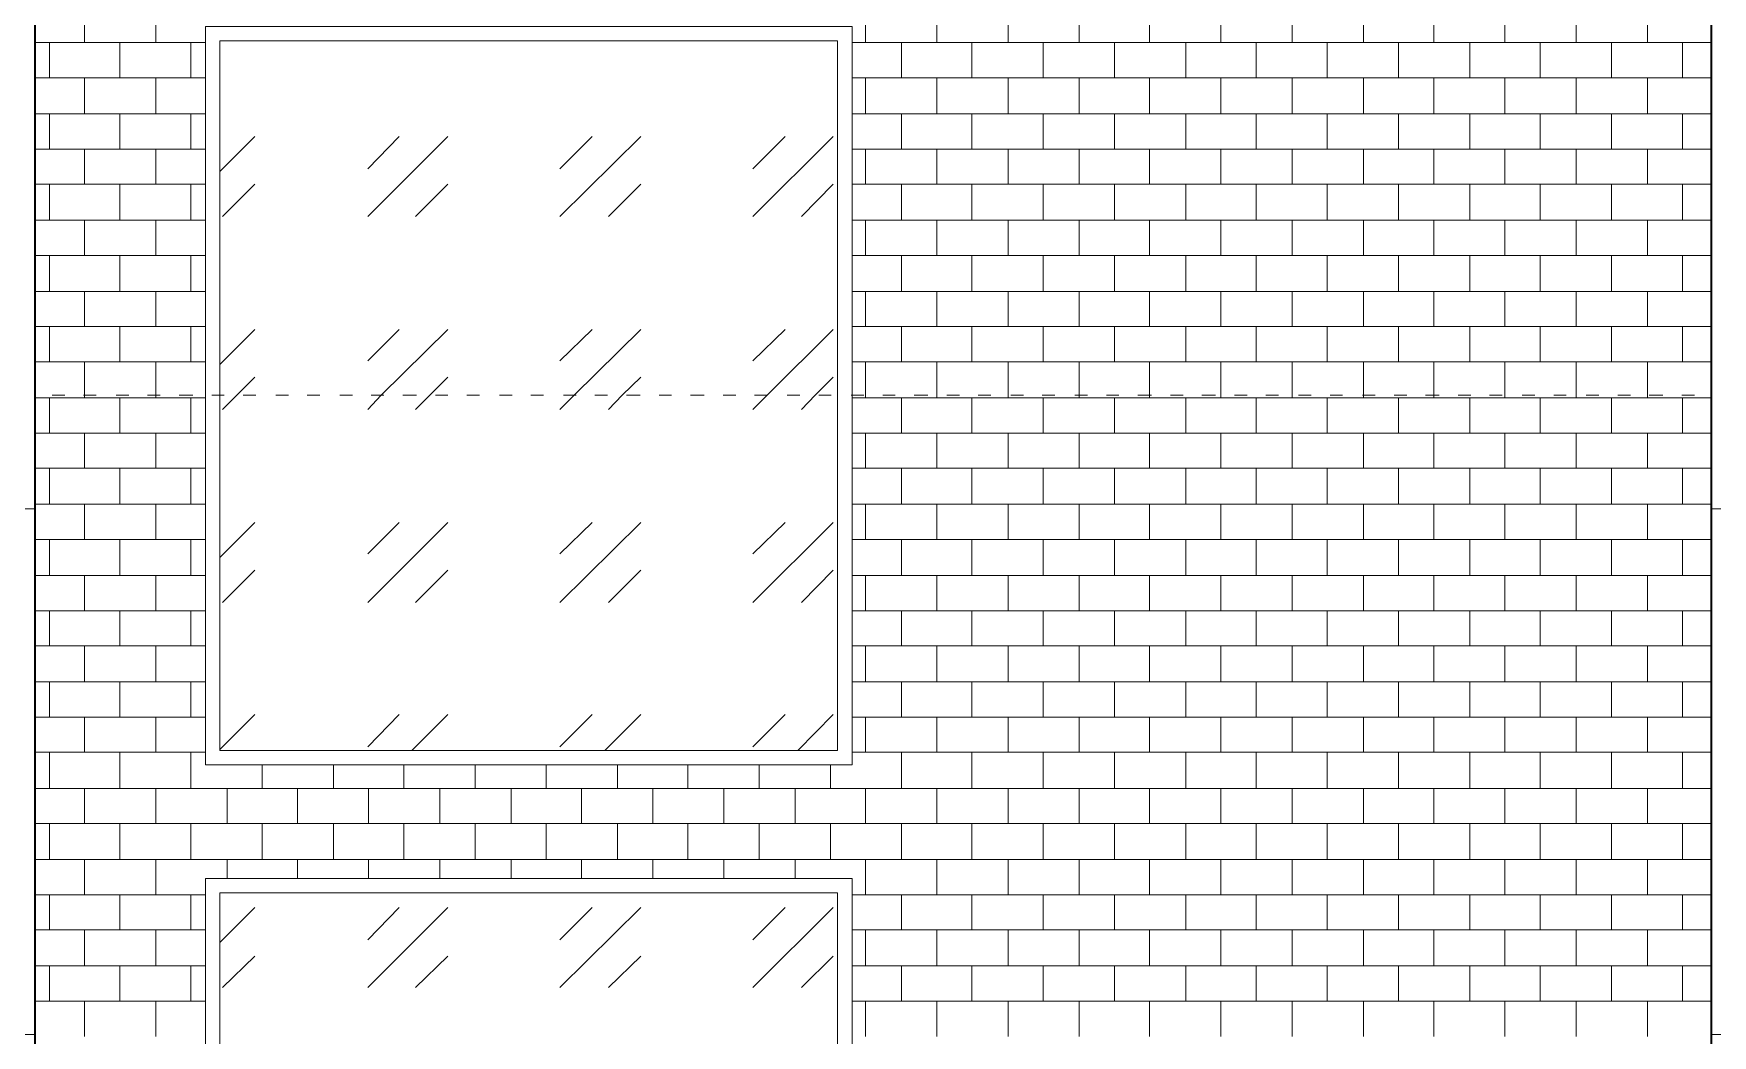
# Model space of a CAD drawing. Header units: millimetres. Extents: x 1.9 to 43.8, y 1.5 to 30.
# Drawn here: x 11.38 to 17.29, y 7.84 to 11.37 of the extents above; entities that cross this region are included whole.
import ezdxf

# ---------------------------------------------------------------- set-up
doc = ezdxf.new("R2010")
doc.units = ezdxf.units.MM
doc.layers.add('PDF_GRADAS Y ELEVADOR', color=7, linetype='Continuous')
doc.layers.add('PDF_MUROS2', color=7, linetype='Continuous')

msp = doc.modelspace()

# ---------------------------------------------------------------- linework, layer by layer
at = {"layer": 'PDF_GRADAS Y ELEVADOR', "lineweight": 18}
for points in [[(11.4409, 10.0957), (11.4853, 10.0957)], [(11.552, 10.0957), (11.5964, 10.0957)], [(11.6663, 10.0957), (11.7107, 10.0957)], [(11.7774, 10.0957), (11.8219, 10.0957)], [(11.8885, 10.0957), (11.9362, 10.0957)], [(12.0028, 10.0957), (12.0473, 10.0957)], [(12.114, 10.0957), (12.1584, 10.0957)], [(12.2283, 10.0957), (12.2727, 10.0957)], [(12.3394, 10.0957), (12.3839, 10.0957)], [(12.4537, 10.0957), (12.4982, 10.0957)], [(12.5648, 10.0957), (12.6093, 10.0957)], [(12.676, 10.0957), (12.7236, 10.0957)], [(12.7903, 10.0957), (12.8347, 10.0957)], [(12.9014, 10.0957), (12.9458, 10.0957)], [(13.0157, 10.0957), (13.0601, 10.0957)], [(13.1268, 10.0957), (13.1713, 10.0957)], [(13.2411, 10.0957), (13.2856, 10.0957)], [(13.3522, 10.0957), (13.3967, 10.0957)], [(13.4634, 10.0957), (13.511, 10.0957)], [(13.5777, 10.0957), (13.6221, 10.0957)], [(13.6888, 10.0957), (13.7364, 10.0957)], [(13.8031, 10.0957), (13.8476, 10.0957)], [(13.9142, 10.0957), (13.9587, 10.0957)], [(14.0285, 10.0957), (14.073, 10.0957)], [(14.1397, 10.0957), (14.1841, 10.0957)], [(14.254, 10.0957), (14.2984, 10.0957)], [(14.3651, 10.0957), (14.4095, 10.0957)], [(14.4762, 10.0957), (14.5238, 10.0957)], [(14.5905, 10.0957), (14.635, 10.0957)], [(14.7017, 10.0957), (14.7461, 10.0957)], [(14.816, 10.0957), (14.8604, 10.0957)], [(14.9271, 10.0957), (14.9715, 10.0957)], [(15.0414, 10.0957), (15.0858, 10.0957)], [(15.1525, 10.0957), (15.197, 10.0957)], [(15.2636, 10.0957), (15.3113, 10.0957)], [(15.3779, 10.0957), (15.4224, 10.0957)], [(15.4891, 10.0957), (15.5367, 10.0957)], [(15.6034, 10.0957), (15.6478, 10.0957)], [(15.7145, 10.0957), (15.759, 10.0957)], [(15.8288, 10.0957), (15.8733, 10.0957)], [(15.9399, 10.0957), (15.9844, 10.0957)], [(16.0542, 10.0957), (16.0987, 10.0957)], [(16.1654, 10.0957), (16.2098, 10.0957)], [(16.2765, 10.0957), (16.3241, 10.0957)], [(16.3908, 10.0957), (16.4352, 10.0957)], [(16.5019, 10.0957), (16.5464, 10.0957)], [(16.6162, 10.0957), (16.6607, 10.0957)], [(16.7273, 10.0957), (16.7718, 10.0957)], [(16.8417, 10.0957), (16.8861, 10.0957)], [(16.9528, 10.0957), (16.9972, 10.0957)], [(17.0639, 10.0957), (17.1115, 10.0957)], [(17.1782, 10.0957), (17.2227, 10.0957)]]:
    msp.add_lwpolyline(points, dxfattribs=at)
at = {"layer": 'PDF_MUROS2', "lineweight": 35}
msp.add_lwpolyline([(11.3805, 3.644), (17.283, 3.644), (17.283, 15.4965), (11.3805, 15.4965)], close=True, dxfattribs=at)
at = {"layer": 'PDF_MUROS2', "lineweight": 9}
for points in [[(11.5552, 11.3372), (11.5552, 11.461)], [(11.806, 11.3372), (11.806, 11.461)], [(14.3048, 11.3372), (14.3048, 11.461)], [(14.5556, 11.3372), (14.5556, 11.461)], [(14.8064, 11.3372), (14.8064, 11.461)], [(15.0573, 11.3372), (15.0573, 11.461)], [(15.3049, 11.3372), (15.3049, 11.461)], [(15.5557, 11.3372), (15.5557, 11.461)], [(15.8066, 11.3372), (15.8066, 11.461)], [(16.0574, 11.3372), (16.0574, 11.461)], [(16.3051, 11.3372), (16.3051, 11.461)], [(16.5559, 11.3372), (16.5559, 11.461)], [(16.8067, 11.3372), (16.8067, 11.461)], [(17.0576, 11.3372), (17.0576, 11.461)], [(11.3805, 11.3372), (11.9806, 11.3372)], [(11.4313, 11.2133), (11.4313, 11.3372)], [(11.679, 11.2133), (11.679, 11.3372)], [(11.9298, 11.2133), (11.9298, 11.3372)], [(14.2571, 11.3372), (17.283, 11.3372)], [(14.4318, 11.2133), (14.4318, 11.3372)], [(14.6794, 11.2133), (14.6794, 11.3372)], [(14.9303, 11.2133), (14.9303, 11.3372)], [(15.1811, 11.2133), (15.1811, 11.3372)], [(15.4319, 11.2133), (15.4319, 11.3372)], [(15.6796, 11.2133), (15.6796, 11.3372)], [(15.9304, 11.2133), (15.9304, 11.3372)], [(16.1812, 11.2133), (16.1812, 11.3372)], [(16.4321, 11.2133), (16.4321, 11.3372)], [(16.6797, 11.2133), (16.6797, 11.3372)], [(16.9306, 11.2133), (16.9306, 11.3372)], [(17.1814, 11.2133), (17.1814, 11.3372)], [(11.3805, 11.2133), (11.9806, 11.2133)], [(11.5552, 11.0863), (11.5552, 11.2133)], [(11.806, 11.0863), (11.806, 11.2133)], [(14.2571, 11.2133), (17.283, 11.2133)], [(14.3048, 11.0863), (14.3048, 11.2133)], [(14.5556, 11.0863), (14.5556, 11.2133)], [(14.8064, 11.0863), (14.8064, 11.2133)], [(15.0573, 11.0863), (15.0573, 11.2133)], [(15.3049, 11.0863), (15.3049, 11.2133)], [(15.5557, 11.0863), (15.5557, 11.2133)], [(15.8066, 11.0863), (15.8066, 11.2133)], [(16.0574, 11.0863), (16.0574, 11.2133)], [(16.3051, 11.0863), (16.3051, 11.2133)], [(16.5559, 11.0863), (16.5559, 11.2133)], [(16.8067, 11.0863), (16.8067, 11.2133)], [(17.0576, 11.0863), (17.0576, 11.2133)], [(11.3805, 11.0863), (11.9806, 11.0863)], [(11.4313, 10.9625), (11.4313, 11.0863)], [(11.679, 10.9625), (11.679, 11.0863)], [(11.9298, 10.9625), (11.9298, 11.0863)], [(14.2571, 11.0863), (17.283, 11.0863)], [(14.4318, 10.9625), (14.4318, 11.0863)], [(14.6794, 10.9625), (14.6794, 11.0863)], [(14.9303, 10.9625), (14.9303, 11.0863)], [(15.1811, 10.9625), (15.1811, 11.0863)], [(15.4319, 10.9625), (15.4319, 11.0863)], [(15.6796, 10.9625), (15.6796, 11.0863)], [(15.9304, 10.9625), (15.9304, 11.0863)], [(16.1812, 10.9625), (16.1812, 11.0863)], [(16.4321, 10.9625), (16.4321, 11.0863)], [(16.6797, 10.9625), (16.6797, 11.0863)], [(16.9306, 10.9625), (16.9306, 11.0863)], [(17.1814, 10.9625), (17.1814, 11.0863)], [(11.3805, 10.9625), (11.9806, 10.9625)], [(11.5552, 10.8387), (11.5552, 10.9625)], [(11.806, 10.8387), (11.806, 10.9625)], [(14.2571, 10.9625), (17.283, 10.9625)], [(14.3048, 10.8387), (14.3048, 10.9625)], [(14.5556, 10.8387), (14.5556, 10.9625)], [(14.8064, 10.8387), (14.8064, 10.9625)], [(15.0573, 10.8387), (15.0573, 10.9625)], [(15.3049, 10.8387), (15.3049, 10.9625)], [(15.5557, 10.8387), (15.5557, 10.9625)], [(15.8066, 10.8387), (15.8066, 10.9625)], [(16.0574, 10.8387), (16.0574, 10.9625)], [(16.3051, 10.8387), (16.3051, 10.9625)], [(16.5559, 10.8387), (16.5559, 10.9625)], [(16.8067, 10.8387), (16.8067, 10.9625)], [(17.0576, 10.8387), (17.0576, 10.9625)], [(11.3805, 10.8387), (11.9806, 10.8387)], [(11.4313, 10.7117), (11.4313, 10.8387)], [(11.679, 10.7117), (11.679, 10.8387)], [(11.9298, 10.7117), (11.9298, 10.8387)], [(14.2571, 10.8387), (17.283, 10.8387)], [(14.4318, 10.7117), (14.4318, 10.8387)], [(14.6794, 10.7117), (14.6794, 10.8387)], [(14.9303, 10.7117), (14.9303, 10.8387)], [(15.1811, 10.7117), (15.1811, 10.8387)], [(15.4319, 10.7117), (15.4319, 10.8387)], [(15.6796, 10.7117), (15.6796, 10.8387)], [(15.9304, 10.7117), (15.9304, 10.8387)], [(16.1812, 10.7117), (16.1812, 10.8387)], [(16.4321, 10.7117), (16.4321, 10.8387)], [(16.6797, 10.7117), (16.6797, 10.8387)], [(16.9306, 10.7117), (16.9306, 10.8387)], [(17.1814, 10.7117), (17.1814, 10.8387)], [(11.3805, 10.7117), (11.9806, 10.7117)], [(11.5552, 10.5879), (11.5552, 10.7117)], [(11.806, 10.5879), (11.806, 10.7117)], [(14.2571, 10.7117), (17.283, 10.7117)], [(14.3048, 10.5879), (14.3048, 10.7117)], [(14.5556, 10.5879), (14.5556, 10.7117)], [(14.8064, 10.5879), (14.8064, 10.7117)], [(15.0573, 10.5879), (15.0573, 10.7117)], [(15.3049, 10.5879), (15.3049, 10.7117)], [(15.5557, 10.5879), (15.5557, 10.7117)], [(15.8066, 10.5879), (15.8066, 10.7117)], [(16.0574, 10.5879), (16.0574, 10.7117)], [(16.3051, 10.5879), (16.3051, 10.7117)], [(16.5559, 10.5879), (16.5559, 10.7117)], [(16.8067, 10.5879), (16.8067, 10.7117)], [(17.0576, 10.5879), (17.0576, 10.7117)], [(11.3805, 10.5879), (11.9806, 10.5879)], [(11.4313, 10.4609), (11.4313, 10.5879)], [(11.679, 10.4609), (11.679, 10.5879)], [(11.9298, 10.4609), (11.9298, 10.5879)], [(14.2571, 10.5879), (17.283, 10.5879)], [(14.4318, 10.4609), (14.4318, 10.5879)], [(14.6794, 10.4609), (14.6794, 10.5879)], [(14.9303, 10.4609), (14.9303, 10.5879)], [(15.1811, 10.4609), (15.1811, 10.5879)], [(15.4319, 10.4609), (15.4319, 10.5879)], [(15.6796, 10.4609), (15.6796, 10.5879)], [(15.9304, 10.4609), (15.9304, 10.5879)], [(16.1812, 10.4609), (16.1812, 10.5879)], [(16.4321, 10.4609), (16.4321, 10.5879)], [(16.6797, 10.4609), (16.6797, 10.5879)], [(16.9306, 10.4609), (16.9306, 10.5879)], [(17.1814, 10.4609), (17.1814, 10.5879)], [(11.3805, 10.4609), (11.9806, 10.4609)], [(11.5552, 10.337), (11.5552, 10.4609)], [(11.806, 10.337), (11.806, 10.4609)], [(14.2571, 10.4609), (17.283, 10.4609)], [(14.3048, 10.337), (14.3048, 10.4609)], [(14.5556, 10.337), (14.5556, 10.4609)], [(14.8064, 10.337), (14.8064, 10.4609)], [(15.0573, 10.337), (15.0573, 10.4609)], [(15.3049, 10.337), (15.3049, 10.4609)], [(15.5557, 10.337), (15.5557, 10.4609)], [(15.8066, 10.337), (15.8066, 10.4609)], [(16.0574, 10.337), (16.0574, 10.4609)], [(16.3051, 10.337), (16.3051, 10.4609)], [(16.5559, 10.337), (16.5559, 10.4609)], [(16.8067, 10.337), (16.8067, 10.4609)], [(17.0576, 10.337), (17.0576, 10.4609)], [(11.3805, 10.337), (11.9806, 10.337)], [(11.4313, 10.2132), (11.4313, 10.337)], [(11.679, 10.2132), (11.679, 10.337)], [(11.9298, 10.2132), (11.9298, 10.337)], [(14.2571, 10.337), (17.283, 10.337)], [(14.4318, 10.2132), (14.4318, 10.337)], [(14.6794, 10.2132), (14.6794, 10.337)], [(14.9303, 10.2132), (14.9303, 10.337)], [(15.1811, 10.2132), (15.1811, 10.337)], [(15.4319, 10.2132), (15.4319, 10.337)], [(15.6796, 10.2132), (15.6796, 10.337)], [(15.9304, 10.2132), (15.9304, 10.337)], [(16.1812, 10.2132), (16.1812, 10.337)], [(16.4321, 10.2132), (16.4321, 10.337)], [(16.6797, 10.2132), (16.6797, 10.337)], [(16.9306, 10.2132), (16.9306, 10.337)], [(17.1814, 10.2132), (17.1814, 10.337)], [(11.3805, 10.2132), (11.9806, 10.2132)], [(11.5552, 10.0862), (11.5552, 10.2132)], [(11.806, 10.0862), (11.806, 10.2132)], [(14.2571, 10.2132), (17.283, 10.2132)], [(14.3048, 10.0862), (14.3048, 10.2132)], [(14.5556, 10.0862), (14.5556, 10.2132)], [(14.8064, 10.0862), (14.8064, 10.2132)], [(15.0573, 10.0862), (15.0573, 10.2132)], [(15.3049, 10.0862), (15.3049, 10.2132)], [(15.5557, 10.0862), (15.5557, 10.2132)], [(15.8066, 10.0862), (15.8066, 10.2132)], [(16.0574, 10.0862), (16.0574, 10.2132)], [(16.3051, 10.0862), (16.3051, 10.2132)], [(16.5559, 10.0862), (16.5559, 10.2132)], [(16.8067, 10.0862), (16.8067, 10.2132)], [(17.0576, 10.0862), (17.0576, 10.2132)], [(11.3805, 10.0862), (11.9806, 10.0862)], [(11.4313, 9.9624), (11.4313, 10.0862)], [(11.679, 9.9624), (11.679, 10.0862)], [(11.9298, 9.9624), (11.9298, 10.0862)], [(14.2571, 10.0862), (17.283, 10.0862)], [(14.4318, 9.9624), (14.4318, 10.0862)], [(14.6794, 9.9624), (14.6794, 10.0862)], [(14.9303, 9.9624), (14.9303, 10.0862)], [(15.1811, 9.9624), (15.1811, 10.0862)], [(15.4319, 9.9624), (15.4319, 10.0862)], [(15.6796, 9.9624), (15.6796, 10.0862)], [(15.9304, 9.9624), (15.9304, 10.0862)], [(16.1812, 9.9624), (16.1812, 10.0862)], [(16.4321, 9.9624), (16.4321, 10.0862)], [(16.6797, 9.9624), (16.6797, 10.0862)], [(16.9306, 9.9624), (16.9306, 10.0862)], [(17.1814, 9.9624), (17.1814, 10.0862)], [(11.3805, 9.9624), (11.9806, 9.9624)], [(11.5552, 9.8385), (11.5552, 9.9624)], [(11.806, 9.8385), (11.806, 9.9624)], [(14.2571, 9.9624), (17.283, 9.9624)], [(14.3048, 9.8385), (14.3048, 9.9624)], [(14.5556, 9.8385), (14.5556, 9.9624)], [(14.8064, 9.8385), (14.8064, 9.9624)], [(15.0573, 9.8385), (15.0573, 9.9624)], [(15.3049, 9.8385), (15.3049, 9.9624)], [(15.5557, 9.8385), (15.5557, 9.9624)], [(15.8066, 9.8385), (15.8066, 9.9624)], [(16.0574, 9.8385), (16.0574, 9.9624)], [(16.3051, 9.8385), (16.3051, 9.9624)], [(16.5559, 9.8385), (16.5559, 9.9624)], [(16.8067, 9.8385), (16.8067, 9.9624)], [(17.0576, 9.8385), (17.0576, 9.9624)], [(11.3805, 9.8385), (11.9806, 9.8385)], [(11.4313, 9.7115), (11.4313, 9.8385)], [(11.679, 9.7115), (11.679, 9.8385)], [(11.9298, 9.7115), (11.9298, 9.8385)], [(14.2571, 9.8385), (17.283, 9.8385)], [(14.4318, 9.7115), (14.4318, 9.8385)], [(14.6794, 9.7115), (14.6794, 9.8385)], [(14.9303, 9.7115), (14.9303, 9.8385)], [(15.1811, 9.7115), (15.1811, 9.8385)], [(15.4319, 9.7115), (15.4319, 9.8385)], [(15.6796, 9.7115), (15.6796, 9.8385)], [(15.9304, 9.7115), (15.9304, 9.8385)], [(16.1812, 9.7115), (16.1812, 9.8385)], [(16.4321, 9.7115), (16.4321, 9.8385)], [(16.6797, 9.7115), (16.6797, 9.8385)], [(16.9306, 9.7115), (16.9306, 9.8385)], [(17.1814, 9.7115), (17.1814, 9.8385)], [(11.3805, 9.7115), (11.9806, 9.7115)], [(11.5552, 9.5877), (11.5552, 9.7115)], [(11.806, 9.5877), (11.806, 9.7115)], [(14.2571, 9.7115), (17.283, 9.7115)], [(14.3048, 9.5877), (14.3048, 9.7115)], [(14.5556, 9.5877), (14.5556, 9.7115)], [(14.8064, 9.5877), (14.8064, 9.7115)], [(15.0573, 9.5877), (15.0573, 9.7115)], [(15.3049, 9.5877), (15.3049, 9.7115)], [(15.5557, 9.5877), (15.5557, 9.7115)], [(15.8066, 9.5877), (15.8066, 9.7115)], [(16.0574, 9.5877), (16.0574, 9.7115)], [(16.3051, 9.5877), (16.3051, 9.7115)], [(16.5559, 9.5877), (16.5559, 9.7115)], [(16.8067, 9.5877), (16.8067, 9.7115)], [(17.0576, 9.5877), (17.0576, 9.7115)], [(11.3805, 9.5877), (11.9806, 9.5877)], [(11.4313, 9.4607), (11.4313, 9.5877)], [(11.679, 9.4607), (11.679, 9.5877)], [(11.9298, 9.4607), (11.9298, 9.5877)], [(14.2571, 9.5877), (17.283, 9.5877)], [(14.4318, 9.4607), (14.4318, 9.5877)], [(14.6794, 9.4607), (14.6794, 9.5877)], [(14.9303, 9.4607), (14.9303, 9.5877)], [(15.1811, 9.4607), (15.1811, 9.5877)], [(15.4319, 9.4607), (15.4319, 9.5877)], [(15.6796, 9.4607), (15.6796, 9.5877)], [(15.9304, 9.4607), (15.9304, 9.5877)], [(16.1812, 9.4607), (16.1812, 9.5877)], [(16.4321, 9.4607), (16.4321, 9.5877)], [(16.6797, 9.4607), (16.6797, 9.5877)], [(16.9306, 9.4607), (16.9306, 9.5877)], [(17.1814, 9.4607), (17.1814, 9.5877)], [(11.3805, 9.4607), (11.9806, 9.4607)], [(11.5552, 9.3369), (11.5552, 9.4607)], [(11.806, 9.3369), (11.806, 9.4607)], [(14.2571, 9.4607), (17.283, 9.4607)], [(14.3048, 9.3369), (14.3048, 9.4607)], [(14.5556, 9.3369), (14.5556, 9.4607)], [(14.8064, 9.3369), (14.8064, 9.4607)], [(15.0573, 9.3369), (15.0573, 9.4607)], [(15.3049, 9.3369), (15.3049, 9.4607)], [(15.5557, 9.3369), (15.5557, 9.4607)], [(15.8066, 9.3369), (15.8066, 9.4607)], [(16.0574, 9.3369), (16.0574, 9.4607)], [(16.3051, 9.3369), (16.3051, 9.4607)], [(16.5559, 9.3369), (16.5559, 9.4607)], [(16.8067, 9.3369), (16.8067, 9.4607)], [(17.0576, 9.3369), (17.0576, 9.4607)], [(11.3805, 9.3369), (11.9806, 9.3369)], [(11.4313, 9.2131), (11.4313, 9.3369)], [(11.679, 9.2131), (11.679, 9.3369)], [(11.9298, 9.2131), (11.9298, 9.3369)], [(14.2571, 9.3369), (17.283, 9.3369)], [(14.4318, 9.2131), (14.4318, 9.3369)], [(14.6794, 9.2131), (14.6794, 9.3369)], [(14.9303, 9.2131), (14.9303, 9.3369)], [(15.1811, 9.2131), (15.1811, 9.3369)], [(15.4319, 9.2131), (15.4319, 9.3369)], [(15.6796, 9.2131), (15.6796, 9.3369)], [(15.9304, 9.2131), (15.9304, 9.3369)], [(16.1812, 9.2131), (16.1812, 9.3369)], [(16.4321, 9.2131), (16.4321, 9.3369)], [(16.6797, 9.2131), (16.6797, 9.3369)], [(16.9306, 9.2131), (16.9306, 9.3369)], [(17.1814, 9.2131), (17.1814, 9.3369)], [(11.3805, 9.2131), (11.9806, 9.2131)], [(11.5552, 9.086), (11.5552, 9.2131)], [(11.806, 9.086), (11.806, 9.2131)], [(14.2571, 9.2131), (17.283, 9.2131)], [(14.3048, 9.086), (14.3048, 9.2131)], [(14.5556, 9.086), (14.5556, 9.2131)], [(14.8064, 9.086), (14.8064, 9.2131)], [(15.0573, 9.086), (15.0573, 9.2131)], [(15.3049, 9.086), (15.3049, 9.2131)], [(15.5557, 9.086), (15.5557, 9.2131)], [(15.8066, 9.086), (15.8066, 9.2131)], [(16.0574, 9.086), (16.0574, 9.2131)], [(16.3051, 9.086), (16.3051, 9.2131)], [(16.5559, 9.086), (16.5559, 9.2131)], [(16.8067, 9.086), (16.8067, 9.2131)], [(17.0576, 9.086), (17.0576, 9.2131)], [(11.3805, 9.086), (11.9806, 9.086)], [(11.4313, 8.9622), (11.4313, 9.086)], [(11.679, 8.9622), (11.679, 9.086)], [(11.9298, 8.9622), (11.9298, 9.086)], [(14.2571, 9.086), (17.283, 9.086)], [(14.4318, 8.9622), (14.4318, 9.086)], [(14.6794, 8.9622), (14.6794, 9.086)], [(14.9303, 8.9622), (14.9303, 9.086)], [(15.1811, 8.9622), (15.1811, 9.086)], [(15.4319, 8.9622), (15.4319, 9.086)], [(15.6796, 8.9622), (15.6796, 9.086)], [(15.9304, 8.9622), (15.9304, 9.086)], [(16.1812, 8.9622), (16.1812, 9.086)], [(16.4321, 8.9622), (16.4321, 9.086)], [(16.6797, 8.9622), (16.6797, 9.086)], [(16.9306, 8.9622), (16.9306, 9.086)], [(17.1814, 8.9622), (17.1814, 9.086)], [(11.3805, 8.9622), (11.9806, 8.9622)], [(11.5552, 8.8384), (11.5552, 8.9622)], [(11.806, 8.8384), (11.806, 8.9622)], [(14.2571, 8.9622), (17.283, 8.9622)], [(14.3048, 8.8384), (14.3048, 8.9622)], [(14.5556, 8.8384), (14.5556, 8.9622)], [(14.8064, 8.8384), (14.8064, 8.9622)], [(15.0573, 8.8384), (15.0573, 8.9622)], [(15.3049, 8.8384), (15.3049, 8.9622)], [(15.5557, 8.8384), (15.5557, 8.9622)], [(15.8066, 8.8384), (15.8066, 8.9622)], [(16.0574, 8.8384), (16.0574, 8.9622)], [(16.3051, 8.8384), (16.3051, 8.9622)], [(16.5559, 8.8384), (16.5559, 8.9622)], [(16.8067, 8.8384), (16.8067, 8.9622)], [(17.0576, 8.8384), (17.0576, 8.9622)], [(11.3805, 8.8384), (11.9806, 8.8384)], [(11.4313, 8.7114), (11.4313, 8.8384)], [(11.679, 8.7114), (11.679, 8.8384)], [(11.9298, 8.7114), (11.9298, 8.8384)], [(14.2571, 8.8384), (17.283, 8.8384)], [(14.4318, 8.7114), (14.4318, 8.8384)], [(14.6794, 8.7114), (14.6794, 8.8384)], [(14.9303, 8.7114), (14.9303, 8.8384)], [(15.1811, 8.7114), (15.1811, 8.8384)], [(15.4319, 8.7114), (15.4319, 8.8384)], [(15.6796, 8.7114), (15.6796, 8.8384)], [(15.9304, 8.7114), (15.9304, 8.8384)], [(16.1812, 8.7114), (16.1812, 8.8384)], [(16.4321, 8.7114), (16.4321, 8.8384)], [(16.6797, 8.7114), (16.6797, 8.8384)], [(16.9306, 8.7114), (16.9306, 8.8384)], [(17.1814, 8.7114), (17.1814, 8.8384)], [(12.1806, 8.7114), (12.1806, 8.7939)], [(12.4315, 8.7114), (12.4315, 8.7939)], [(12.6791, 8.7114), (12.6791, 8.7939)], [(12.93, 8.7114), (12.93, 8.7939)], [(13.1808, 8.7114), (13.1808, 8.7939)], [(13.4316, 8.7114), (13.4316, 8.7939)], [(13.6793, 8.7114), (13.6793, 8.7939)], [(13.9301, 8.7114), (13.9301, 8.7939)], [(14.1809, 8.7114), (14.1809, 8.7939)], [(11.3805, 8.7114), (17.283, 8.7114)], [(11.5552, 8.5876), (11.5552, 8.7114)], [(11.806, 8.5876), (11.806, 8.7114)], [(12.0568, 8.5876), (12.0568, 8.7114)], [(12.3045, 8.5876), (12.3045, 8.7114)], [(12.5553, 8.5876), (12.5553, 8.7114)], [(12.8061, 8.5876), (12.8061, 8.7114)], [(13.057, 8.5876), (13.057, 8.7114)], [(13.3046, 8.5876), (13.3046, 8.7114)], [(13.5555, 8.5876), (13.5555, 8.7114)], [(13.8063, 8.5876), (13.8063, 8.7114)], [(14.0571, 8.5876), (14.0571, 8.7114)], [(14.3048, 8.5876), (14.3048, 8.7114)], [(14.5556, 8.5876), (14.5556, 8.7114)], [(14.8064, 8.5876), (14.8064, 8.7114)], [(15.0573, 8.5876), (15.0573, 8.7114)], [(15.3049, 8.5876), (15.3049, 8.7114)], [(15.5557, 8.5876), (15.5557, 8.7114)], [(15.8066, 8.5876), (15.8066, 8.7114)], [(16.0574, 8.5876), (16.0574, 8.7114)], [(16.3051, 8.5876), (16.3051, 8.7114)], [(16.5559, 8.5876), (16.5559, 8.7114)], [(16.8067, 8.5876), (16.8067, 8.7114)], [(17.0576, 8.5876), (17.0576, 8.7114)], [(11.3805, 8.5876), (17.283, 8.5876)], [(11.4313, 8.4606), (11.4313, 8.5876)], [(11.679, 8.4606), (11.679, 8.5876)], [(11.9298, 8.4606), (11.9298, 8.5876)], [(12.1806, 8.4606), (12.1806, 8.5876)], [(12.4315, 8.4606), (12.4315, 8.5876)], [(12.6791, 8.4606), (12.6791, 8.5876)], [(12.93, 8.4606), (12.93, 8.5876)], [(13.1808, 8.4606), (13.1808, 8.5876)], [(13.4316, 8.4606), (13.4316, 8.5876)], [(13.6793, 8.4606), (13.6793, 8.5876)], [(13.9301, 8.4606), (13.9301, 8.5876)], [(14.1809, 8.4606), (14.1809, 8.5876)], [(14.4318, 8.4606), (14.4318, 8.5876)], [(14.6794, 8.4606), (14.6794, 8.5876)], [(14.9303, 8.4606), (14.9303, 8.5876)], [(15.1811, 8.4606), (15.1811, 8.5876)], [(15.4319, 8.4606), (15.4319, 8.5876)], [(15.6796, 8.4606), (15.6796, 8.5876)], [(15.9304, 8.4606), (15.9304, 8.5876)], [(16.1812, 8.4606), (16.1812, 8.5876)], [(16.4321, 8.4606), (16.4321, 8.5876)], [(16.6797, 8.4606), (16.6797, 8.5876)], [(16.9306, 8.4606), (16.9306, 8.5876)], [(17.1814, 8.4606), (17.1814, 8.5876)], [(11.3805, 8.4606), (17.283, 8.4606)], [(11.5552, 8.3367), (11.5552, 8.4606)], [(11.806, 8.3367), (11.806, 8.4606)], [(12.0568, 8.3939), (12.0568, 8.4606)], [(12.3045, 8.3939), (12.3045, 8.4606)], [(12.5553, 8.3939), (12.5553, 8.4606)], [(12.8061, 8.3939), (12.8061, 8.4606)], [(13.057, 8.3939), (13.057, 8.4606)], [(13.3046, 8.3939), (13.3046, 8.4606)], [(13.5555, 8.3939), (13.5555, 8.4606)], [(13.8063, 8.3939), (13.8063, 8.4606)], [(14.0571, 8.3939), (14.0571, 8.4606)], [(14.3048, 8.3367), (14.3048, 8.4606)], [(14.5556, 8.3367), (14.5556, 8.4606)], [(14.8064, 8.3367), (14.8064, 8.4606)], [(15.0573, 8.3367), (15.0573, 8.4606)], [(15.3049, 8.3367), (15.3049, 8.4606)], [(15.5557, 8.3367), (15.5557, 8.4606)], [(15.8066, 8.3367), (15.8066, 8.4606)], [(16.0574, 8.3367), (16.0574, 8.4606)], [(16.3051, 8.3367), (16.3051, 8.4606)], [(16.5559, 8.3367), (16.5559, 8.4606)], [(16.8067, 8.3367), (16.8067, 8.4606)], [(17.0576, 8.3367), (17.0576, 8.4606)], [(11.3805, 8.3367), (11.9806, 8.3367)], [(11.4313, 8.2129), (11.4313, 8.3367)], [(11.679, 8.2129), (11.679, 8.3367)], [(11.9298, 8.2129), (11.9298, 8.3367)], [(14.2571, 8.3367), (17.283, 8.3367)], [(14.4318, 8.2129), (14.4318, 8.3367)], [(14.6794, 8.2129), (14.6794, 8.3367)], [(14.9303, 8.2129), (14.9303, 8.3367)], [(15.1811, 8.2129), (15.1811, 8.3367)], [(15.4319, 8.2129), (15.4319, 8.3367)], [(15.6796, 8.2129), (15.6796, 8.3367)], [(15.9304, 8.2129), (15.9304, 8.3367)], [(16.1812, 8.2129), (16.1812, 8.3367)], [(16.4321, 8.2129), (16.4321, 8.3367)], [(16.6797, 8.2129), (16.6797, 8.3367)], [(16.9306, 8.2129), (16.9306, 8.3367)], [(17.1814, 8.2129), (17.1814, 8.3367)], [(11.3805, 8.2129), (11.9806, 8.2129)], [(11.5552, 8.0859), (11.5552, 8.2129)], [(11.806, 8.0859), (11.806, 8.2129)], [(14.2571, 8.2129), (17.283, 8.2129)], [(14.3048, 8.0859), (14.3048, 8.2129)], [(14.5556, 8.0859), (14.5556, 8.2129)], [(14.8064, 8.0859), (14.8064, 8.2129)], [(15.0573, 8.0859), (15.0573, 8.2129)], [(15.3049, 8.0859), (15.3049, 8.2129)], [(15.5557, 8.0859), (15.5557, 8.2129)], [(15.8066, 8.0859), (15.8066, 8.2129)], [(16.0574, 8.0859), (16.0574, 8.2129)], [(16.3051, 8.0859), (16.3051, 8.2129)], [(16.5559, 8.0859), (16.5559, 8.2129)], [(16.8067, 8.0859), (16.8067, 8.2129)], [(17.0576, 8.0859), (17.0576, 8.2129)], [(11.3805, 8.0859), (11.9806, 8.0859)], [(11.4313, 7.9621), (11.4313, 8.0859)], [(11.679, 7.9621), (11.679, 8.0859)], [(11.9298, 7.9621), (11.9298, 8.0859)], [(14.2571, 8.0859), (17.283, 8.0859)], [(14.4318, 7.9621), (14.4318, 8.0859)], [(14.6794, 7.9621), (14.6794, 8.0859)], [(14.9303, 7.9621), (14.9303, 8.0859)], [(15.1811, 7.9621), (15.1811, 8.0859)], [(15.4319, 7.9621), (15.4319, 8.0859)], [(15.6796, 7.9621), (15.6796, 8.0859)], [(15.9304, 7.9621), (15.9304, 8.0859)], [(16.1812, 7.9621), (16.1812, 8.0859)], [(16.4321, 7.9621), (16.4321, 8.0859)], [(16.6797, 7.9621), (16.6797, 8.0859)], [(16.9306, 7.9621), (16.9306, 8.0859)], [(17.1814, 7.9621), (17.1814, 8.0859)], [(11.3805, 7.9621), (11.9806, 7.9621)], [(11.5552, 7.8382), (11.5552, 7.9621)], [(11.806, 7.8382), (11.806, 7.9621)], [(14.2571, 7.9621), (17.283, 7.9621)], [(14.3048, 7.8382), (14.3048, 7.9621)], [(14.5556, 7.8382), (14.5556, 7.9621)], [(14.8064, 7.8382), (14.8064, 7.9621)], [(15.0573, 7.8382), (15.0573, 7.9621)], [(15.3049, 7.8382), (15.3049, 7.9621)], [(15.5557, 7.8382), (15.5557, 7.9621)], [(15.8066, 7.8382), (15.8066, 7.9621)], [(16.0574, 7.8382), (16.0574, 7.9621)], [(16.3051, 7.8382), (16.3051, 7.9621)], [(16.5559, 7.8382), (16.5559, 7.9621)], [(16.8067, 7.8382), (16.8067, 7.9621)], [(17.0576, 7.8382), (17.0576, 7.9621)]]:
    msp.add_lwpolyline(points, dxfattribs=at)
at = {"layer": 'PDF_MUROS2', "lineweight": 20}
for points in [[(11.9806, 8.7939), (14.2571, 8.7939), (14.2571, 11.3943), (11.9806, 11.3943)], [(7.4307, 7.8446), (11.3805, 7.8446), (11.3805, 9.6957), (7.4307, 9.6957)], [(21.2328, 7.8446), (21.2328, 9.6957), (17.283, 9.6957), (17.283, 7.8446)], [(11.9806, 5.4442), (14.2571, 5.4442), (14.2571, 8.3939), (11.9806, 8.3939)]]:
    msp.add_lwpolyline(points, close=True, dxfattribs=at)
at = {"layer": 'PDF_MUROS2', "lineweight": 18}
for points in [[(12.0314, 8.8447), (14.2063, 8.8447), (14.2063, 11.3435), (12.0314, 11.3435)], [(12.0314, 5.495), (14.2063, 5.495), (14.2063, 8.3431), (12.0314, 8.3431)]]:
    msp.add_lwpolyline(points, close=True, dxfattribs=at)
for points in [[(12.0314, 10.8831), (12.1552, 11.007)], [(12.5521, 10.7244), (12.8347, 11.007)], [(12.5521, 10.8927), (12.6633, 11.007)], [(13.2284, 10.7244), (13.5142, 11.007)], [(13.2284, 10.8927), (13.3427, 11.007)], [(13.9079, 10.7244), (14.1905, 11.007)], [(13.9079, 10.8927), (14.0222, 11.007)], [(12.0409, 10.7244), (12.1552, 10.8387)], [(12.7204, 10.7244), (12.8347, 10.8387)], [(13.3999, 10.7244), (13.5142, 10.8387)], [(14.0793, 10.7244), (14.1905, 10.8387)], [(12.0314, 10.2037), (12.1552, 10.3275)], [(12.5521, 10.0449), (12.5998, 10.0957), (12.8347, 10.3275)], [(12.5521, 10.2164), (12.6633, 10.3275)], [(13.2284, 10.0449), (13.2792, 10.0957), (13.5142, 10.3275)], [(13.2284, 10.2164), (13.3427, 10.3275)], [(13.9079, 10.0449), (13.9587, 10.0957), (14.1905, 10.3275)], [(13.9079, 10.2164), (14.0222, 10.3275)], [(12.0409, 10.0449), (12.0917, 10.0957), (12.1552, 10.1592)], [(12.7204, 10.0449), (12.7712, 10.0957), (12.8347, 10.1592)], [(13.3999, 10.0449), (13.4475, 10.0957), (13.5142, 10.1592)], [(14.0793, 10.0449), (14.127, 10.0957), (14.1905, 10.1592)], [(12.0314, 9.5242), (12.1552, 9.648)], [(12.5521, 9.3655), (12.8347, 9.648)], [(12.5521, 9.5369), (12.6633, 9.648)], [(13.2284, 9.3655), (13.5142, 9.648)], [(13.2284, 9.5369), (13.3427, 9.648)], [(13.9079, 9.3655), (14.1905, 9.648)], [(13.9079, 9.5369), (14.0222, 9.648)], [(12.0409, 9.3655), (12.1552, 9.4798)], [(12.7204, 9.3655), (12.8347, 9.4798)], [(13.3999, 9.3655), (13.5142, 9.4798)], [(14.0793, 9.3655), (14.1905, 9.4798)], [(12.0314, 8.8479), (12.1552, 8.9717)], [(12.5521, 8.8574), (12.6633, 8.9717)], [(12.7077, 8.8447), (12.8347, 8.9717)], [(13.2284, 8.8574), (13.3427, 8.9717)], [(13.3872, 8.8447), (13.5142, 8.9717)], [(13.9079, 8.8574), (14.0222, 8.9717)], [(14.0666, 8.8447), (14.1905, 8.9717)], [(12.0314, 8.1685), (12.1552, 8.2923)], [(12.5521, 8.0097), (12.8347, 8.2923)], [(12.5521, 8.178), (12.6633, 8.2923)], [(13.2284, 8.0097), (13.5142, 8.2923)], [(13.2284, 8.178), (13.3427, 8.2923)], [(13.9079, 8.0097), (14.1905, 8.2923)], [(13.9079, 8.178), (14.0222, 8.2923)], [(12.0409, 8.0097), (12.1552, 8.1208)], [(12.7204, 8.0097), (12.8347, 8.1208)], [(13.3999, 8.0097), (13.5142, 8.1208)], [(14.0793, 8.0097), (14.1905, 8.1208)]]:
    msp.add_lwpolyline(points, dxfattribs=at)

doc.saveas('drawing.dxf')
